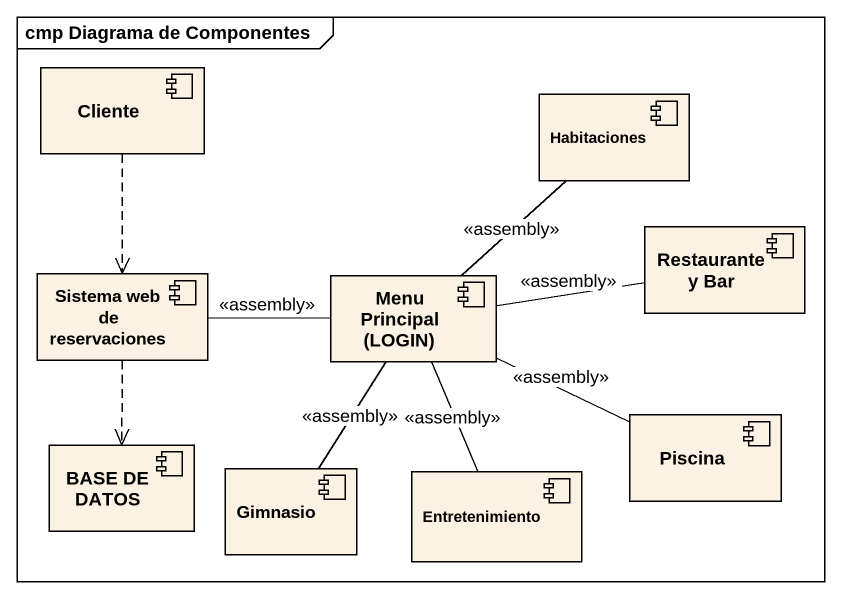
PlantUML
@startuml
mainframe cmp Diagrama de Componentes
component Cliente
component Habitaciones
component "Restaurante y Bar" as Restaurante_y_Bar
component "Sistema web de reservaciones" as Sistema_web_de_reservaciones
component "Menu Principal (LOGIN)" as Menu_Principal_LOGIN
component "BASE DE DATOS" as BASE_DE_DATOS
component Gimnasio
component Piscina
component Entretenimiento
Cliente ..> Sistema_web_de_reservaciones
Habitaciones -- Menu_Principal_LOGIN : <<assembly>>
Restaurante_y_Bar -left- Menu_Principal_LOGIN : <<assembly>>
Sistema_web_de_reservaciones -right- Menu_Principal_LOGIN : <<assembly>>
Sistema_web_de_reservaciones ..> BASE_DE_DATOS
Menu_Principal_LOGIN -- Gimnasio : <<assembly>>
Piscina -left- Menu_Principal_LOGIN : <<assembly>>
Entretenimiento -up- Menu_Principal_LOGIN : <<assembly>>
@enduml
